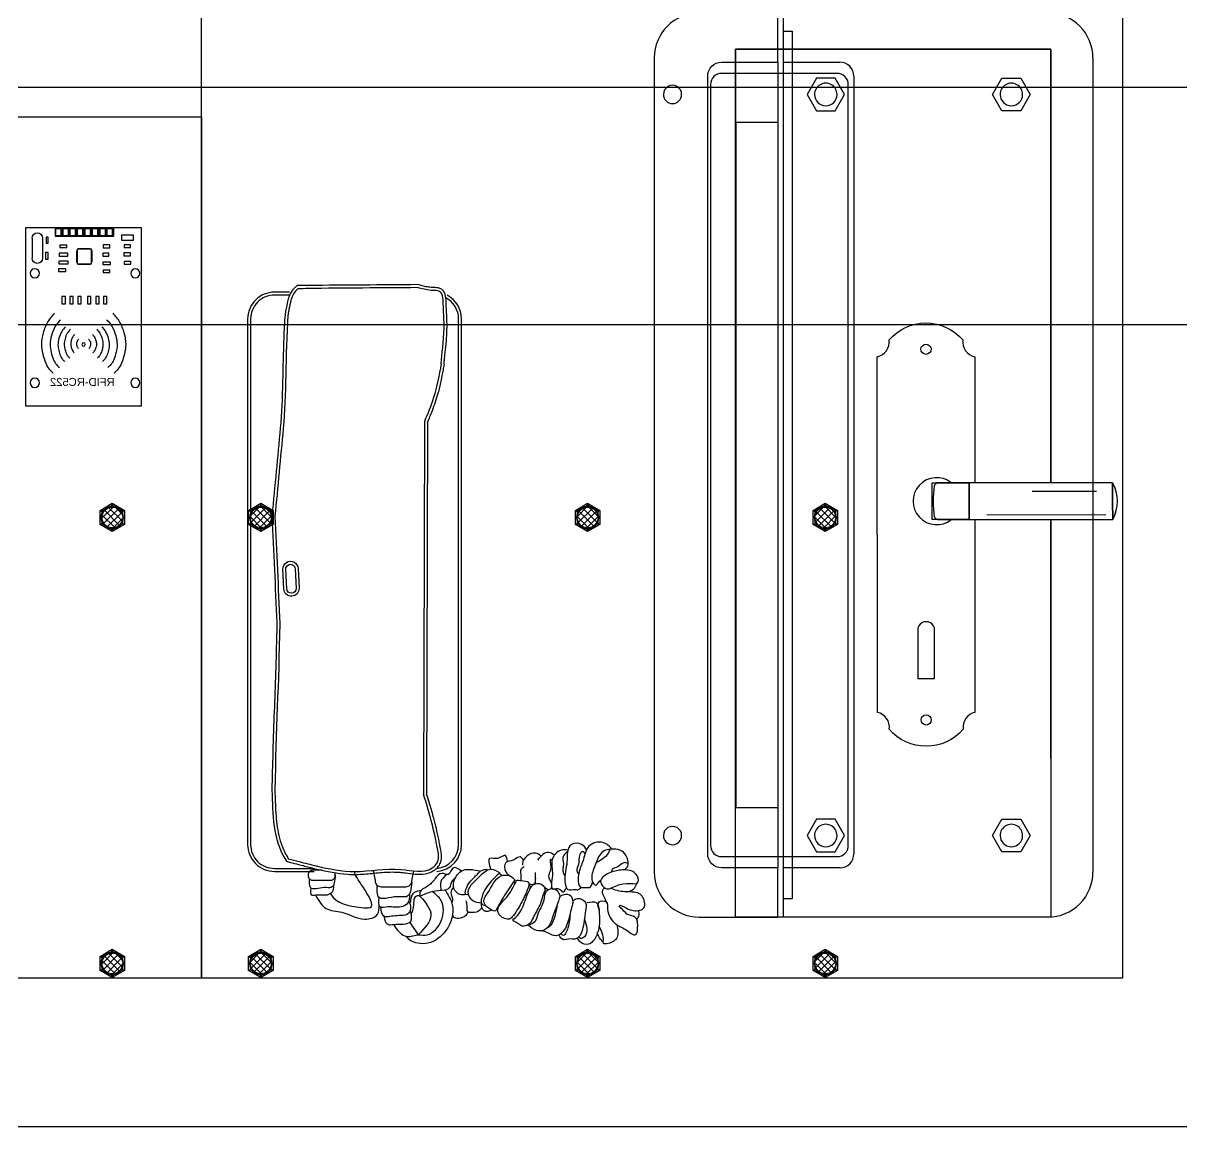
# Model space of a CAD drawing. Header units: millimetres. Extents: x 1729 to 7209, y 940 to 3564.
# Drawn here: x 2120.6 to 2510.6, y 939.7 to 1311.2 of the extents above; entities that cross this region are included whole.
import ezdxf

# ---------------------------------------------------------------- set-up
doc = ezdxf.new("R2010")
doc.units = ezdxf.units.MM
doc.layers.add('Parafuso', color=5, linetype='Continuous')
doc.layers.add('Traço-fino', color=7, linetype='Continuous', transparency=0.7)
doc.styles.get("Standard").update_dxf_attribs({"font": 'arial.ttf'})

# ---------------------------------------------------------------- blocks, each defined once
blk = doc.blocks.new('*U9')
at = {"layer": 'Parafuso'}
h = blk.add_hatch(dxfattribs=at)
h.set_pattern_fill('ANSI37', color=256, scale=0.522152)
h.set_pattern_definition([(45, (-39290.916, 24164.886), (-1.17226415, 1.17226415), []), (135, (-39290.916, 24164.886), (-1.17226415, -1.17226415), [])])
h.paths.add_polyline_path([(-3.77, 0, 1), (3.77, 0, 1)])
at = {"layer": 'Parafuso', "linetype": 'ByBlock', "ltscale": 0.002}
for p, q in [((0, 4.76), (0, 4.24)), ((-4.12, 2.38), (-3.67, 2.12)), ((4.12, 2.38), (3.67, 2.12)), ((-4.12, -2.38), (-3.67, -2.12)), ((3.67, -2.12), (4.12, -2.38)), ((4.06, -2.34), (3.67, -2.12)), ((0, -4.76), (0, -4.24))]:
    blk.add_line(p, q, dxfattribs=at)
at = {"layer": 'Parafuso'}
blk.add_lwpolyline([(4.12, 2.38), (0, 4.76), (-4.12, 2.38), (-4.12, -2.38), (0, -4.76), (4.12, -2.38)], close=True, dxfattribs=at)
at = {"layer": 'Parafuso', "linetype": 'ByBlock', "ltscale": 0.002}
blk.add_circle((0, 0), 3.77, dxfattribs=at)
for centre, start, end in [((-1.04, 4.85), 289.7455, 329.5986), ((1.04, 4.85), 210.4014, 250.2545), ((-3.68, 3.33), 270.4014, 310.2545), ((-4.72, 1.52), 349.7455, 29.5986), ((3.68, 3.33), 229.7455, 269.5986), ((4.72, 1.52), 150.4014, 190.2545), ((-4.72, -1.52), 330.4014, 10.2545), ((-3.68, -3.33), 49.7455, 89.5986), ((-1.04, -4.85), 30.4014, 70.2545), ((1.04, -4.85), 109.7455, 149.5986), ((3.68, -3.33), 90.4014, 130.2545), ((4.72, -1.52), 169.7455, 209.5986)]:
    blk.add_arc(centre, 1.21, start, end, dxfattribs=at)
blk = doc.blocks.new('RFID')
for p, q in [((3299.98, 1952.66), (3299.98, 1949.87)), ((3302.42, 1952.66), (3302.42, 1949.87)), ((3304.96, 1952.66), (3304.96, 1949.87)), ((3307.56, 1952.66), (3307.56, 1949.87)), ((3310.04, 1952.66), (3310.04, 1949.87)), ((3312.37, 1952.66), (3312.37, 1949.87)), ((3314.75, 1952.66), (3314.75, 1949.87)), ((3321.35, 1949.19), (3321.35, 1942.43)), ((3324.9, 1949.19), (3324.9, 1942.43)), ((3304.51, 1944.77), (3304.86, 1944.77)), ((3304.51, 1944.52), (3304.86, 1944.52)), ((3304.51, 1944.25), (3304.86, 1944.25)), ((3304.51, 1944), (3304.86, 1944)), ((3304.51, 1943.76), (3304.86, 1943.76)), ((3304.51, 1943.51), (3304.86, 1943.51)), ((3304.51, 1943.3), (3304.86, 1943.3)), ((3304.51, 1943.05), (3304.86, 1943.05)), ((3304.51, 1942.82), (3304.86, 1942.82)), ((3304.51, 1942.57), (3304.86, 1942.57)), ((3304.51, 1942.36), (3304.86, 1942.36)), ((3305.47, 1945.44), (3305.47, 1945.79)), ((3305.72, 1945.44), (3305.72, 1945.79)), ((3305.98, 1945.44), (3305.98, 1945.79)), ((3306.23, 1945.44), (3306.23, 1945.79)), ((3306.48, 1945.44), (3306.48, 1945.79)), ((3306.73, 1945.44), (3306.73, 1945.79)), ((3306.94, 1945.44), (3306.94, 1945.79)), ((3307.18, 1945.44), (3307.18, 1945.79)), ((3307.42, 1945.44), (3307.42, 1945.79)), ((3307.67, 1945.44), (3307.67, 1945.79)), ((3307.87, 1945.44), (3307.87, 1945.79)), ((3308.12, 1945.44), (3308.12, 1945.79)), ((3308.34, 1945.44), (3308.34, 1945.79)), ((3308.59, 1945.44), (3308.59, 1945.79)), ((3308.85, 1945.44), (3308.85, 1945.79)), ((3309.1, 1945.44), (3309.1, 1945.79)), ((3309.74, 1944.72), (3310.09, 1944.72)), ((3309.74, 1944.47), (3310.09, 1944.47)), ((3309.74, 1944.2), (3310.09, 1944.2)), ((3309.74, 1943.95), (3310.09, 1943.95)), ((3309.74, 1943.71), (3310.09, 1943.71)), ((3309.74, 1943.46), (3310.09, 1943.46)), ((3309.74, 1943.25), (3310.09, 1943.25)), ((3309.74, 1943), (3310.09, 1943)), ((3309.74, 1942.77), (3310.09, 1942.77)), ((3309.74, 1942.52), (3310.09, 1942.52)), ((3309.74, 1942.31), (3310.09, 1942.31)), ((3304.51, 1942.11), (3304.86, 1942.11)), ((3304.51, 1941.9), (3304.86, 1941.9)), ((3304.51, 1941.65), (3304.86, 1941.65)), ((3304.51, 1941.39), (3304.86, 1941.39)), ((3304.51, 1941.14), (3304.86, 1941.14)), ((3305.49, 1940.21), (3305.49, 1940.55)), ((3305.73, 1940.21), (3305.73, 1940.55)), ((3306, 1940.21), (3306, 1940.55)), ((3306.25, 1940.21), (3306.25, 1940.55)), ((3306.5, 1940.21), (3306.5, 1940.55)), ((3306.74, 1940.21), (3306.74, 1940.55)), ((3306.95, 1940.21), (3306.95, 1940.55)), ((3307.2, 1940.21), (3307.2, 1940.55)), ((3307.43, 1940.21), (3307.43, 1940.55)), ((3307.68, 1940.21), (3307.68, 1940.55)), ((3307.89, 1940.21), (3307.89, 1940.55)), ((3308.14, 1940.21), (3308.14, 1940.55)), ((3308.36, 1940.21), (3308.36, 1940.55)), ((3308.61, 1940.21), (3308.61, 1940.55)), ((3308.86, 1940.21), (3308.86, 1940.55)), ((3309.11, 1940.21), (3309.11, 1940.55)), ((3309.74, 1942.06), (3310.09, 1942.06)), ((3309.74, 1941.84), (3310.09, 1941.84)), ((3309.74, 1941.59), (3310.09, 1941.59)), ((3309.74, 1941.34), (3310.09, 1941.34)), ((3309.74, 1941.09), (3310.09, 1941.09))]:
    blk.add_line(p, q)
for points in [[(3288.06, 1952.66), (3327.06, 1952.66), (3327.06, 1892.66), (3288.06, 1892.66)], [(3290.75, 1950.19), (3294.78, 1950.19), (3294.78, 1948.51), (3290.75, 1948.51)], [(3297.32, 1952.66), (3317.15, 1952.66), (3317.15, 1949.87), (3297.32, 1949.87)], [(3297.86, 1952.27), (3299.76, 1952.27), (3299.76, 1950.06), (3297.86, 1950.06)], [(3300.2, 1952.27), (3302.1, 1952.27), (3302.1, 1950.06), (3300.2, 1950.06)], [(3302.76, 1952.27), (3304.66, 1952.27), (3304.66, 1950.06), (3302.76, 1950.06)], [(3305.26, 1952.27), (3307.16, 1952.27), (3307.16, 1950.06), (3305.26, 1950.06)], [(3307.78, 1952.27), (3309.68, 1952.27), (3309.68, 1950.06), (3307.78, 1950.06)], [(3310.23, 1952.27), (3312.13, 1952.27), (3312.13, 1950.06), (3310.23, 1950.06)], [(3312.66, 1952.27), (3314.56, 1952.27), (3314.56, 1950.06), (3312.66, 1950.06)], [(3315.05, 1952.27), (3316.95, 1952.27), (3316.95, 1950.06), (3315.05, 1950.06)], [(3291.77, 1946.89), (3293.9, 1946.89), (3293.9, 1946.01), (3291.77, 1946.01)], [(3298.72, 1946.89), (3300.92, 1946.89), (3300.92, 1945.94), (3298.72, 1945.94)], [(3313.13, 1946.82), (3315.56, 1946.82), (3315.56, 1946.01), (3313.13, 1946.01)], [(3319.49, 1949.49), (3320.19, 1949.49), (3320.19, 1947.44), (3319.49, 1947.44)], [(3291.77, 1944.18), (3294.04, 1944.18), (3294.04, 1943.2), (3291.77, 1943.2)], [(3298.99, 1944.08), (3301.09, 1944.08), (3301.09, 1943.06), (3298.99, 1943.06)], [(3304.86, 1945.44), (3309.74, 1945.44), (3309.74, 1940.55), (3304.86, 1940.55)], [(3312.88, 1944.12), (3315.78, 1944.12), (3315.78, 1943.09), (3312.88, 1943.09)], [(3319.42, 1944.35), (3320.34, 1944.35), (3320.34, 1942.14), (3319.42, 1942.14)], [(3291.66, 1941.3), (3293.87, 1941.3), (3293.87, 1940.39), (3291.66, 1940.39)], [(3298.51, 1941.1), (3301.02, 1941.1), (3301.02, 1940.29), (3298.51, 1940.29)], [(3298.68, 1938.42), (3300.95, 1938.42), (3300.95, 1937.61), (3298.68, 1937.61)], [(3312.77, 1941.45), (3315.88, 1941.45), (3315.88, 1940.47), (3312.77, 1940.47)], [(3313.54, 1938.81), (3315.99, 1938.81), (3315.99, 1937.89), (3313.54, 1937.89)], [(3299.69, 1929.51), (3300.83, 1929.51), (3300.83, 1927.06), (3299.69, 1927.06)], [(3302.25, 1929.51), (3303.39, 1929.51), (3303.39, 1927.06), (3302.25, 1927.06)], [(3305.11, 1929.51), (3306.25, 1929.51), (3306.25, 1927.06), (3305.11, 1927.06)], [(3308.33, 1929.51), (3309.47, 1929.51), (3309.47, 1927.06), (3308.33, 1927.06)], [(3311.02, 1929.51), (3312.16, 1929.51), (3312.16, 1927.06), (3311.02, 1927.06)], [(3313.67, 1929.51), (3314.81, 1929.51), (3314.81, 1927.06), (3313.67, 1927.06)]]:
    blk.add_lwpolyline(points, close=True)
for centre, radius in [((3290.12, 1937.34), 1.55), ((3323.97, 1937.34), 1.55), ((3307.54, 1913.37), 0.575), ((3290.12, 1900.48), 1.55), ((3323.97, 1900.48), 1.55)]:
    blk.add_circle(centre, radius)
for centre, start, end in [((3323.12, 1949.19), 0, 180), ((3323.12, 1942.43), 180, 0)]:
    blk.add_arc(centre, 1.77, start, end)
for points in [[(3297.75, 1923.94), (3295.56, 1921.13), (3293.94, 1917.24), (3293.35, 1913.46), (3293.79, 1910.21), (3294.79, 1907.06), (3295.98, 1905.01), (3297.27, 1903.72)], [(3317.32, 1923.94), (3319.52, 1921.13), (3321.13, 1917.24), (3321.72, 1913.46), (3321.29, 1910.21), (3320.29, 1907.06), (3319.09, 1905.01), (3317.81, 1903.72)], [(3299.77, 1921.72), (3298.02, 1919.48), (3296.73, 1916.37), (3296.26, 1913.35), (3296.61, 1910.75), (3297.41, 1908.24), (3298.36, 1906.6), (3299.39, 1905.57)], [(3301.45, 1919.33), (3300.18, 1917.71), (3299.25, 1915.46), (3298.91, 1913.28), (3299.16, 1911.4), (3299.74, 1909.58), (3300.43, 1908.4), (3301.17, 1907.66)], [(3313.63, 1919.33), (3314.9, 1917.71), (3315.83, 1915.46), (3316.17, 1913.28), (3315.92, 1911.4), (3315.34, 1909.58), (3314.65, 1908.4), (3313.91, 1907.66)], [(3315.3, 1921.72), (3317.05, 1919.48), (3318.34, 1916.37), (3318.82, 1913.35), (3318.47, 1910.75), (3317.67, 1908.24), (3316.71, 1906.6), (3315.69, 1905.57)], [(3303.1, 1918.48), (3302.06, 1917.14), (3301.29, 1915.29), (3301.01, 1913.48), (3301.22, 1911.94), (3301.69, 1910.44), (3302.26, 1909.46), (3302.87, 1908.85)], [(3304.54, 1916.74), (3303.88, 1915.89), (3303.39, 1914.71), (3303.21, 1913.56), (3303.34, 1912.57), (3303.65, 1911.62), (3304.01, 1910.99), (3304.4, 1910.6)], [(3305.84, 1915.2), (3305.5, 1914.76), (3305.25, 1914.16), (3305.16, 1913.57), (3305.23, 1913.07), (3305.38, 1912.58), (3305.57, 1912.26), (3305.77, 1912.06)], [(3309.23, 1915.2), (3309.57, 1914.76), (3309.83, 1914.16), (3309.92, 1913.57), (3309.85, 1913.07), (3309.69, 1912.58), (3309.51, 1912.26), (3309.31, 1912.06)], [(3310.53, 1916.74), (3311.2, 1915.89), (3311.69, 1914.71), (3311.87, 1913.56), (3311.73, 1912.57), (3311.43, 1911.62), (3311.07, 1910.99), (3310.68, 1910.6)], [(3311.97, 1918.48), (3313.02, 1917.14), (3313.79, 1915.29), (3314.07, 1913.48), (3313.86, 1911.94), (3313.38, 1910.44), (3312.82, 1909.46), (3312.2, 1908.85)]]:
    blk.add_spline(points, degree=3)
at = {"insert": (3297.1, 1902.11), "char_height": 2.693, "attachment_point": 1}
blk.add_mtext_dynamic_manual_height_columns('RFID-RC522', width=25.1742, gutter_width=243.96, heights=[0], dxfattribs=at)
blk = doc.blocks.new('telefone_interfone')
for p, q in [((3217.67, 2584.9), (3217.96, 2459.49)), ((3218.67, 2584.9), (3218.96, 2459.32)), ((3222.89, 2430.33), (3222.27, 2433.62)), ((3235.28, 2430.82), (3235.8, 2433.86))]:
    blk.add_line(p, q)
for points in [[(3214.54, 2433.49, -0.393874), (3206.17, 2442.47), (3206.17, 2619.47, -0.279459), (3211.01, 2627.45, -0.279459)], [(3214.61, 2434.49, -0.393874), (3207.17, 2442.47), (3207.17, 2619.47, -0.279459), (3211.47, 2626.56, -0.279459)], [(3264.04, 2628.47), (3269.17, 2628.47, -0.414214), (3278.17, 2619.47), (3278.17, 2442.47, -0.414214), (3269.17, 2433.47), (3255.77, 2433.47)], [(3264.04, 2627.47), (3269.17, 2627.47, -0.414214), (3277.17, 2619.47), (3277.17, 2442.47, -0.414214), (3269.17, 2434.47), (3255.77, 2434.47)], [(3253.06, 2433.84), (3256.35, 2433.84, -0.414214), (3257.83, 2432.36), (3257.83, 2432, -0.414214), (3256.35, 2430.53), (3250.17, 2430.53, -0.414214), (3248.7, 2432), (3248.7, 2432.36, -0.117715), (3248.86, 2433.03, -0.117715)], [(3235.28, 2430.82), (3235.28, 2430.33, -0.414214), (3233.28, 2428.33), (3224.89, 2428.33, -0.414214), (3222.89, 2430.33)]]:
    blk.add_lwpolyline(points, format="xyb")
for points in [[(3261.18, 2535.42), (3260.88, 2528.79, 1), (3266, 2528.56), (3266.3, 2535.19, 1)], [(3262.18, 2535.37), (3261.88, 2528.75, 1), (3265, 2528.61), (3265.3, 2535.23, 1)]]:
    blk.add_lwpolyline(points, format="xyb", close=True)
blk.add_lwpolyline([(3223.58, 2416.32), (3220.82, 2412.15)])
for points, knots in [([(3211.28, 2623), (3211.29, 2623.3), (3211.3, 2623.6), (3211.32, 2624.53), (3211.35, 2625.17), (3211.43, 2626.2), (3211.47, 2626.55), (3211.58, 2627.29), (3211.66, 2627.67), (3211.9, 2628.31), (3212.03, 2628.58), (3212.31, 2628.96), (3212.42, 2629.09), (3212.67, 2629.31), (3212.8, 2629.41), (3213.27, 2629.69), (3213.62, 2629.81), (3214.3, 2629.96), (3214.63, 2630), (3215.29, 2630.05), (3215.61, 2630.06), (3216.24, 2630.08), (3216.55, 2630.1), (3217.15, 2630.16), (3217.44, 2630.2), (3218.3, 2630.34), (3218.85, 2630.47), (3219.82, 2630.73), (3220.23, 2630.84), (3220.93, 2631)], [90.675449, 90.675449, 90.675449, 90.675449, 91.615097, 91.615097, 93.494393, 93.494393, 94.403592, 94.403592, 95.312792, 95.312792, 95.968409, 95.968409, 96.306973, 96.306973, 96.645537, 96.645537, 97.472442, 97.472442, 98.299348, 98.299348, 99.126253, 99.126253, 100.041158, 100.041158, 100.956063, 100.956063, 102.785873, 102.785873, 104.142442, 104.142442, 104.142442, 104.142442]), ([(3212.28, 2622.97), (3212.3, 2623.9), (3212.35, 2625.68), (3212.78, 2629.17), (3217.08, 2628.9), (3219.51, 2629.6), (3220.92, 2630)], [90.675449, 90.675449, 90.675449, 90.675449, 93.575854, 96.233465, 99.562209, 104.142442, 104.142442, 104.142442, 104.142442]), ([(3220.93, 2631), (3233.13, 2630.91), (3245.33, 2630.82), (3257.64, 2630.73), (3257.75, 2630.73), (3261.5, 2630.7)], [104.1424416, 104.1424416, 104.1424416, 104.1424416, 105.1324416, 105.1324416, 105.1415607, 105.1415607, 105.1415607, 105.1415607]), ([(3261.23, 2629.57), (3261.76, 2629.1), (3263.41, 2627.61), (3264.59, 2620.84), (3264.59, 2620.84), (3264.59, 2620.84)], [106.142442, 106.142442, 106.142442, 106.142442, 108.19856, 112.572666, 116.813721, 116.813721, 116.813721, 116.813721]), ([(3261.5, 2630.7), (3262.05, 2630.18), (3262.21, 2630.04), (3262.61, 2629.66), (3262.86, 2629.4), (3263.25, 2628.91), (3263.4, 2628.69), (3263.82, 2628), (3264.04, 2627.5), (3264.42, 2626.44), (3264.59, 2625.89), (3264.95, 2624.47), (3265.12, 2623.61), (3265.29, 2622.65), (3265.34, 2622.41), (3265.41, 2621.99), (3265.44, 2621.82), (3265.51, 2621.4), (3265.54, 2621.24), (3265.58, 2621.02), (3265.58, 2621.02), (3265.58, 2621.02)], [106.142442, 106.142442, 106.142442, 106.142442, 106.730833, 106.730833, 107.584718, 107.584718, 108.147421, 108.147421, 109.214807, 109.214807, 110.282193, 110.282193, 112.018343, 112.018343, 112.739128, 112.739128, 113.459914, 113.459914, 114.901486, 114.901486, 116.813721, 116.813721, 116.813721, 116.813721]), ([(3212.05, 2604.29), (3212.03, 2604.7), (3212, 2605.12), (3211.88, 2606.39), (3211.78, 2607.25), (3211.54, 2609.35), (3211.4, 2610.63), (3211.21, 2612.77), (3211.16, 2613.56), (3211.09, 2615.08), (3211.07, 2615.81), (3211.05, 2618.21), (3211.11, 2620), (3211.21, 2622.06), (3211.25, 2622.59), (3211.28, 2623.05)], [75.184518, 75.184518, 75.184518, 75.184518, 76.463828, 76.463828, 79.022448, 79.022448, 82.434653, 82.434653, 84.312575, 84.312575, 85.877822, 85.877822, 89.322434, 89.322434, 90.675449, 90.675449, 90.675449, 90.675449]), ([(3213.05, 2604.35), (3212.83, 2607.89), (3211.78, 2613.13), (3212.16, 2621.36), (3212.28, 2622.97)], [75.184518, 75.184518, 75.184518, 75.184518, 85.836897, 90.675449, 90.675449, 90.675449, 90.675449]), ([(3265.59, 2620.92), (3265.78, 2618.27), (3265.92, 2615.68), (3266.23, 2608.03), (3266.3, 2603.12), (3266.53, 2592.87), (3266.69, 2587.61), (3267.18, 2582.71)], [116.813721, 116.813721, 116.813721, 116.813721, 116.999973, 116.999973, 117.372478, 117.372478, 117.813721, 117.813721, 117.813721, 117.813721]), ([(3212.07, 2604.17), (3212.18, 2603.55), (3212.29, 2602.92), (3212.64, 2601.04), (3212.88, 2599.78), (3213.43, 2597.16), (3213.75, 2595.8), (3214.39, 2593.44), (3214.7, 2592.43), (3215.37, 2590.45), (3215.74, 2589.48), (3216.64, 2587.16), (3217.19, 2585.84), (3217.74, 2584.52)], [0, 0, 0, 0, 1.902203, 1.902203, 5.706609, 5.706609, 9.847579, 9.847579, 12.932106, 12.932106, 16.016633, 16.016633, 20.295714, 20.295714, 20.295714, 20.295714]), ([(3267.18, 2582.7), (3268.1, 2572.96), (3269.02, 2563.23), (3269.95, 2553.39), (3269.96, 2553.29), (3269.97, 2553.19)], [117.813721, 117.813721, 117.813721, 117.813721, 118.803721, 118.803721, 118.813721, 118.813721, 118.813721, 118.813721]), ([(3269.97, 2553.06), (3269.43, 2541.12), (3268.89, 2529.19), (3268.35, 2517.14), (3268.34, 2517.02), (3268.34, 2516.9)], [118.813721, 118.813721, 118.813721, 118.813721, 119.803721, 119.803721, 119.813721, 119.813721, 119.813721, 119.813721]), ([(3268.34, 2516.97), (3268.39, 2514.29), (3268.45, 2511.74), (3268.65, 2504.36), (3268.8, 2499.83), (3269.26, 2486.6), (3269.59, 2478.28), (3269.91, 2465.98), (3269.97, 2463.44), (3270.03, 2460.77)], [119.813721, 119.813721, 119.813721, 119.813721, 119.938799, 119.938799, 120.188955, 120.188955, 120.689266, 120.689266, 120.813721, 120.813721, 120.813721, 120.813721]), ([(3213.82, 2444.34), (3214.37, 2446.69), (3214.93, 2449.04), (3215.94, 2452.94), (3216.37, 2454.47), (3217.13, 2457), (3217.44, 2457.98), (3217.84, 2459.14), (3217.9, 2459.32), (3217.96, 2459.49)], [0, 0, 0, 0, 7.273829, 7.273829, 12.00819, 12.00819, 15.038195, 15.038195, 15.574619, 15.574619, 15.574619, 15.574619]), ([(3214.79, 2444.11), (3215.82, 2448.47), (3217.02, 2453.55), (3218.71, 2458.61), (3218.96, 2459.32)], [0, 0, 0, 0, 13.505376, 15.743922, 15.743922, 15.743922, 15.743922]), ([(3269.03, 2460.82), (3268.96, 2459.51), (3268.92, 2458.21), (3268.77, 2454.35), (3268.65, 2451.82), (3268, 2446.83), (3267.47, 2444.38), (3266.01, 2440.54), (3265.34, 2439.14), (3264.49, 2437.74)], [120.813721, 120.813721, 120.813721, 120.813721, 120.9721126, 120.9721126, 121.2888956, 121.2888956, 121.6056787, 121.6056787, 121.7899366, 121.7899366, 121.7899366, 121.7899366]), ([(3265.14, 2436.87), (3264.66, 2436.75), (3264.18, 2436.62), (3263.7, 2436.5), (3262.83, 2436.27), (3261.95, 2436.04), (3261.07, 2435.81), (3261.07, 2435.81), (3261.07, 2435.81), (3261.07, 2435.81), (3260.39, 2435.64), (3259.71, 2435.46), (3257.65, 2434.93), (3256.27, 2434.58), (3251.49, 2433.45), (3247.99, 2432.75), (3243.57, 2432.46), (3242.64, 2432.44), (3240.78, 2432.46), (3239.87, 2432.51), (3237.13, 2432.71), (3235.34, 2432.92), (3231.74, 2433.22), (3229.94, 2433.33), (3227.61, 2433.23), (3227.1, 2433.2), (3226.07, 2433.1), (3225.54, 2433.03), (3223.95, 2432.82), (3222.85, 2432.66), (3220.65, 2432.48), (3219.55, 2432.47), (3217.72, 2432.78), (3216.99, 2433), (3215.79, 2433.58), (3215.3, 2433.9), (3214.39, 2434.67), (3213.98, 2435.11), (3213.49, 2435.86), (3213.35, 2436.12), (3213.14, 2436.65), (3213.06, 2436.92), (3212.85, 2437.88), (3212.85, 2438.58), (3212.98, 2439.93), (3213.12, 2440.59), (3213.34, 2441.63), (3213.43, 2442.02), (3213.63, 2443.02), (3213.73, 2443.63), (3213.8, 2444.23)], [-3.210122, -3.210122, -3.210122, -3.210122, -1.723448, -1.723448, -1.723448, 0.998902, 0.998902, 0.998902, 1, 1, 1, 3.121787, 3.121787, 7.365362, 7.365362, 17.679483, 17.679483, 20.423358, 20.423358, 23.167233, 23.167233, 28.654983, 28.654983, 34.142733, 34.142733, 35.664524, 35.664524, 37.186316, 37.186316, 40.229898, 40.229898, 43.273481, 43.273481, 45.320467, 45.320467, 46.803219, 46.803219, 48.28597, 48.28597, 48.978287, 48.978287, 49.670604, 49.670604, 51.472317, 51.472317, 53.27403, 53.27403, 54.403004, 54.403004, 56.250869, 56.250869, 56.250869, 56.250869]), ([(3264.49, 2437.74), (3263.27, 2437.42), (3262.05, 2437.1), (3260.82, 2436.78), (3258.91, 2436.29), (3252.81, 2434.7), (3241.21, 2432.42), (3228.65, 2435.49), (3218, 2432.39), (3213.15, 2437.3), (3214.31, 2440.94), (3214.72, 2443.51), (3214.79, 2444.11)], [-2.805639, -2.805639, -2.805639, -2.805639, 1, 1, 1, 6.938787, 19.965389, 35.599937, 46.117715, 48.797034, 54.476782, 56.250869, 56.250869, 56.250869, 56.250869]), ([(3175.76, 2437.15), (3175.9, 2437.31), (3176.75, 2438.26), (3175.32, 2433.31), (3177.72, 2432.26), (3176.11, 2429.92), (3175.9, 2429.54)], [0, 0, 0, 0, 0.535185, 3.292557, 7.315554, 8.306087, 8.306087, 8.306087, 8.306087]), ([(3236.16, 2433.83), (3236.12, 2433.77), (3235.96, 2433.57), (3235.8, 2433.32), (3235.69, 2433.23)], [4.5327952, 4.5327952, 4.5327952, 4.5327952, 4.6921366, 5.1212299, 5.1212299, 5.1212299, 5.1212299]), ([(3222.95, 2429.84), (3223.1, 2427.53), (3223.55, 2424.19), (3228.89, 2425.6), (3234.4, 2422.97), (3234.58, 2427.06), (3234.57, 2428.3), (3234.57, 2428.8)], [0.74757, 0.74757, 0.74757, 0.74757, 6.126143, 9.268952, 15.608758, 17.940888, 19.475153, 19.475153, 19.475153, 19.475153]), ([(3250.23, 2426.01), (3250.17, 2425.88), (3248.59, 2422.63), (3243.09, 2421.67), (3234.65, 2420.79), (3238.34, 2426.95), (3242.29, 2432.43), (3242.14, 2433.44)], [2.980267, 2.980267, 2.980267, 2.980267, 3.439643, 14.445948, 17.380638, 24.821099, 29.335611, 29.335611, 29.335611, 29.335611]), ([(3153.12, 2421.67), (3153.11, 2421.72), (3153.02, 2422.55), (3149.53, 2420.21), (3147.45, 2420.04), (3144.08, 2420.97), (3144.52, 2424.38), (3147.09, 2426.86), (3151.44, 2426.2), (3154.53, 2427.24), (3156.12, 2427.77)], [33.62377, 33.62377, 33.62377, 33.62377, 33.795502, 36.312499, 40.737504, 42.03375, 45.865192, 47.762772, 52.562877, 57.601552, 57.601552, 57.601552, 57.601552]), ([(3159.9, 2420.48), (3160.21, 2421.57), (3160.79, 2423.64), (3156.78, 2423.67), (3157.35, 2419.5), (3155, 2415.7), (3151.23, 2414.39), (3147.01, 2410.73), (3146.82, 2415.16), (3147.04, 2418.07), (3149.08, 2418.61), (3150.33, 2419.02), (3150.5, 2419.08)], [0, 0, 0, 0, 2.715609, 5.10486, 7.592559, 13.017655, 17.109314, 20.921234, 24.137393, 26.432857, 29.359222, 29.841249, 29.841249, 29.841249, 29.841249]), ([(3163.85, 2423.01), (3162.7, 2423.23), (3160.08, 2423.73), (3159.73, 2418.1), (3159.67, 2414.92), (3160.29, 2412.98)], [0, 0, 0, 0, 2.979851, 6.787751, 13.106117, 13.106117, 13.106117, 13.106117]), ([(3255.32, 2425.43), (3254.04, 2423.39), (3252.28, 2420.22), (3244.74, 2419.97), (3240.42, 2416.54), (3233.98, 2418.17), (3233.94, 2420.96), (3233.93, 2422.07)], [4.52028, 4.52028, 4.52028, 4.52028, 8.9567, 13.59648, 21.466619, 26.110678, 29.175088, 29.175088, 29.175088, 29.175088]), ([(3153.84, 2415.52), (3153.58, 2413.99), (3153.08, 2411.15), (3155.81, 2409.26), (3158.88, 2408.87), (3157.88, 2411.32), (3159.59, 2414.67), (3159.87, 2414.92)], [0, 0, 0, 0, 4.219265, 7.824493, 9.435476, 11.011627, 14.40723, 14.40723, 14.40723, 14.40723]), ([(3160.47, 2412.47), (3160.59, 2412.15), (3161.21, 2410.74), (3162.94, 2408.36), (3166.14, 2409.24), (3166.88, 2410.54), (3167.13, 2410.97)], [13.657997, 13.657997, 13.657997, 13.657997, 14.683549, 18.253813, 21.209067, 22.691844, 22.691844, 22.691844, 22.691844])]:
    blk.add_open_spline(points, degree=3, knots=knots)
for points in [[(3220.92, 2630), (3233.24, 2629.91), (3245.56, 2629.82), (3257.89, 2629.72)], [(3257.89, 2629.72), (3259, 2629.67), (3260.12, 2629.62), (3261.23, 2629.57)], [(3264.59, 2620.84), (3265.62, 2606.73), (3265.07, 2593.83), (3266.19, 2582.61)], [(3266.19, 2582.61), (3267.12, 2572.77), (3268.05, 2562.94), (3268.98, 2553.1)], [(3268.98, 2553.1), (3268.43, 2541.05), (3267.88, 2529), (3267.34, 2516.95)], [(3267.34, 2516.95), (3267.78, 2495.5), (3268.59, 2482.19), (3269.03, 2460.75)], [(3270.03, 2460.77), (3269.61, 2452.65), (3270, 2444.69), (3265.14, 2436.87)], [(3175.94, 2428.81), (3175.95, 2428.81), (3175.95, 2428.81), (3175.96, 2428.81)]]:
    blk.add_open_spline(points, degree=3)
for points in [[(3213.05, 2604.35), (3215.59, 2592.96), (3218.67, 2584.9)], [(3155.46, 2441.01), (3158.56, 2443.19), (3163.34, 2441.93), (3165.12, 2437.62), (3166.55, 2433.49), (3165.78, 2428.06), (3164.43, 2428.06), (3163.12, 2428.06), (3162.05, 2429.87)], [(3164.07, 2440.86), (3165.77, 2442.56), (3169.17, 2442.56), (3170.7, 2436.64), (3171.38, 2430.09), (3170.38, 2427.37), (3167.92, 2427.37), (3166.75, 2427.37), (3165.99, 2428.12)], [(3151.46, 2433.97), (3150.23, 2435.2), (3150.23, 2437.27), (3151.66, 2439.95), (3154.25, 2440.94), (3158.66, 2440.06), (3160.99, 2436.14), (3162.34, 2431.65), (3161.99, 2429.76), (3161.08, 2428.84), (3159.82, 2430.1), (3159.23, 2430.69)], [(3156.15, 2440.97), (3157.53, 2438.66), (3159.53, 2437.16), (3160.97, 2436.2)], [(3164.6, 2439.44), (3165.33, 2440.17), (3166.31, 2439.19), (3166.82, 2435.76), (3167.35, 2433.61), (3166.75, 2432.53)], [(3170.37, 2440.63), (3172.66, 2440.63), (3175.61, 2437.68), (3175.61, 2432.12), (3175.28, 2427.55), (3173.2, 2427.55), (3172.2, 2426.55), (3170.88, 2427.87)], [(3170.47, 2440.1), (3171.9, 2438.68), (3171.9, 2435.99), (3171.9, 2432.8), (3171.35, 2431.92)], [(3174.89, 2439), (3176.95, 2439.88), (3180.59, 2437.3)], [(3179.37, 2438.64), (3181.25, 2439.62), (3185.68, 2436.13), (3185.68, 2435.58)], [(3185.33, 2437.26), (3186.43, 2438.36), (3188.81, 2437.25), (3191.25, 2436.42), (3191.25, 2433.33), (3189.53, 2431.79)], [(3190.71, 2436.74), (3191.38, 2438.82), (3194.06, 2437.85), (3196.63, 2437.85), (3196.4, 2434.22)], [(3147.24, 2429.21), (3146.66, 2430.44), (3148.07, 2433.14), (3152.48, 2433.9), (3156.55, 2432.87), (3159.35, 2430.06), (3158.72, 2428.59), (3156.86, 2427.56), (3156.12, 2427.77)], [(3150.06, 2436.09), (3151.6, 2436.4), (3153.61, 2435.02), (3155.4, 2434.21), (3155.77, 2433.19)], [(3186.13, 2430.38), (3186.13, 2432.6), (3186.13, 2434.16), (3185.14, 2435.15)], [(3199.5, 2422.79), (3202.41, 2423.62), (3203.98, 2426.48), (3202.28, 2429.61), (3199.98, 2431.92), (3196.32, 2434.22), (3193.32, 2432.97)], [(3199.87, 2433.55), (3197.39, 2433.95), (3197.38, 2433.94)], [(3204.71, 2425.66), (3206.62, 2425.66), (3208.74, 2427.77), (3207.83, 2431.98), (3206.27, 2433.55), (3199.87, 2433.55)], [(3206.2, 2433.59), (3209.1, 2434.6), (3210.65, 2432.42), (3212.84, 2432.81), (3215.02, 2431.08), (3217.69, 2428.41), (3220.17, 2426.45), (3220.18, 2425.18)], [(3178.03, 2427.28), (3178.52, 2428.54), (3181.69, 2429.23), (3182.81, 2428.11), (3185.2, 2422.39), (3188.53, 2417.55), (3188.9, 2417.18), (3187.4, 2416.09), (3185.82, 2415.09), (3183.41, 2415.79), (3182.12, 2417.84), (3179.87, 2422.15), (3178.29, 2426.69), (3178.03, 2427.28)], [(3181.31, 2429.37), (3181.31, 2431.33), (3181.31, 2433.11)], [(3181.31, 2431.24), (3182.01, 2429.02), (3182.85, 2429.02)], [(3187.9, 2429.89), (3190.98, 2424.8), (3193.95, 2420.03), (3192.95, 2418.4), (3189.67, 2417.6), (3189.12, 2418.14), (3186.18, 2422.68), (3184.04, 2427.2), (3183.63, 2429.83), (3186.06, 2430.37), (3187.64, 2430.37), (3187.9, 2429.89)], [(3194.79, 2420.05), (3197.04, 2421.07), (3198.65, 2423.62), (3197.4, 2426.12), (3192.83, 2431.98), (3189.88, 2431.98), (3188.22, 2430.61)], [(3188.22, 2430.61), (3191.79, 2425.26), (3194.79, 2420.05)], [(3188.68, 2429.94), (3188.33, 2429.59), (3188.25, 2429.17)], [(3192.62, 2432.06), (3193.4, 2432.9)], [(3193.32, 2432.97), (3196.55, 2429.75), (3199.46, 2424.29), (3199.46, 2422.72), (3198, 2421.99)], [(3200.56, 2432.86), (3199.87, 2433.55)], [(3203.87, 2425.65), (3204.7, 2425.65), (3204.7, 2427.33), (3201.74, 2431.67), (3200.56, 2432.86)], [(3208.02, 2431.69), (3209.8, 2429.29), (3210.8, 2427.54), (3211.61, 2427.03), (3211.43, 2426.99)], [(3211.18, 2432.39), (3213.17, 2429.93), (3213.17, 2427.78), (3213.12, 2427.19)], [(3248.7, 2432.36), (3250.04, 2428.05), (3252.35, 2428.05), (3257.03, 2428.05), (3257.31, 2429.74), (3257.31, 2430.88)], [(3147.24, 2429.21), (3151.75, 2429.21), (3156.12, 2427.77)], [(3150.55, 2426.57), (3148.34, 2427.49), (3147.24, 2429.21)], [(3157.18, 2422.72), (3158.37, 2425.32), (3158.37, 2427.56), (3158.07, 2427.97), (3158.27, 2427.94)], [(3168.6, 2423.15), (3169.34, 2425.18), (3171.72, 2425.62), (3172.99, 2425.11)], [(3172.99, 2425.11), (3173.8, 2426.79), (3176.26, 2427.54), (3177.67, 2426.67), (3178.46, 2423.84), (3180.62, 2418.78), (3182.36, 2415.86), (3183.53, 2415.69), (3183.53, 2415.84)], [(3175.78, 2427.91), (3176.93, 2427.3), (3178.29, 2428.15)], [(3178.39, 2426.44), (3178.23, 2425.16)], [(3182.85, 2429.02), (3183.48, 2429.08)], [(3183.51, 2428.9), (3183.13, 2428.56), (3183.33, 2427.22)], [(3211.79, 2427.3), (3209.3, 2422.22), (3211.45, 2413.54), (3217.49, 2409.33), (3223.86, 2410.6), (3224.93, 2411.68)], [(3208.84, 2428.14), (3209.8, 2426.32), (3209.18, 2423.74), (3209.53, 2423.04)], [(3220.18, 2425.18), (3216.08, 2426.72), (3211.79, 2427.3)], [(3220.82, 2412.15), (3217.72, 2412.15), (3213.04, 2416.83), (3213.04, 2423.68), (3216.08, 2426.72)], [(3219.78, 2427.09), (3222.12, 2426.37), (3223.3, 2424.06), (3223.72, 2422.88), (3223.82, 2422.86)], [(3223.68, 2425.95), (3224.32, 2422.83), (3226.52, 2421.52), (3230.95, 2421.52), (3233.56, 2421.52), (3233.88, 2424.62)], [(3249.28, 2428.78), (3249.75, 2426.47), (3251.38, 2425.51), (3254.64, 2425.51), (3256.56, 2425.51), (3256.8, 2427.79)], [(3168.69, 2423.67), (3167.14, 2424.39), (3164.45, 2422.97), (3164.45, 2420.22), (3165.6, 2413.56), (3167.68, 2410.72), (3169.25, 2410.72), (3172.45, 2410.72), (3173.28, 2412.15)], [(3168.6, 2423.15), (3169.94, 2418.08), (3172, 2413.24), (3174.31, 2411.8), (3177.5, 2412.95), (3179.19, 2413.48)], [(3172.99, 2425.11), (3175.39, 2418.35), (3178.62, 2413.61), (3180.96, 2413.61), (3183.93, 2415.43)], [(3173.98, 2422.32), (3174.78, 2418.4), (3176.15, 2415.4), (3178.04, 2413.89)], [(3196.01, 2420.49), (3197.28, 2420.01), (3198.67, 2420.29), (3199.5, 2422.79)], [(3199.34, 2421.44), (3199.92, 2420.56), (3202.82, 2419.59), (3204.05, 2419.95), (3204.3, 2422.04), (3204.66, 2423.52)], [(3220.18, 2425.18), (3216.47, 2418.7), (3220.82, 2412.15)], [(3220.18, 2425.18), (3221.38, 2425.18), (3222.52, 2420.76), (3223.19, 2419.02)], [(3223.98, 2423.45), (3223.32, 2421.11), (3223.89, 2419.54), (3228.56, 2418.51), (3232.45, 2418.51), (3233.31, 2421.41)], [(3147.18, 2417.29), (3146.39, 2418.84), (3146.65, 2420.32)], [(3150.5, 2419.08), (3152.55, 2421.13), (3153.12, 2421.67)], [(3169.69, 2419.04), (3170.37, 2414.49), (3172.17, 2411.97), (3172.73, 2412.53)], [(3193.89, 2421.03), (3194.19, 2420.72), (3194.37, 2420.82)], [(3203.96, 2419.87), (3204.74, 2418.65), (3207.29, 2417.64), (3208.74, 2417.99), (3209.21, 2419.01)], [(3223.43, 2420.46), (3223.43, 2416.51), (3229.07, 2415.51), (3230.85, 2415.51), (3232.24, 2418.37)], [(3164.83, 2417.35), (3164.83, 2411.49), (3166.09, 2410.86), (3166.69, 2411.37)], [(3229.02, 2415.51), (3225.28, 2411.77), (3220.82, 2412.15)], [(3158.48, 2409.84), (3159.74, 2411.1), (3160.29, 2412.98), (3160.28, 2412.97)]]:
    blk.add_spline(points, degree=3)

msp = doc.modelspace()

# ---------------------------------------------------------------- linework, layer by layer
msp.add_lwpolyline([(2900.631, 939.679), (1800.631, 939.679), (1800.631, 1739.679), (2900.631, 1739.679)], close=True)
at = {"layer": 'Traço-fino'}
for p, q in [((2480.701, 1299.535), (2480.701, 1299.535)), ((2351.03, 1293.383), (2351.03, 1293.383)), ((2387.629, 1292.696), (2387.629, 1292.696)), ((2393.939, 1292.696), (2393.939, 1292.696)), ((2351.977, 1290.544), (2351.977, 1290.544)), ((2384.474, 1287.231), (2384.474, 1287.231)), ((2397.094, 1287.231), (2397.094, 1287.231)), ((2387.629, 1281.766), (2387.629, 1281.766)), ((2393.939, 1281.766), (2393.939, 1281.766)), ((2466.504, 1261.202), (2466.504, 1261.202)), ((2426.561, 1156.498), (2426.561, 1156.498)), ((2438.955, 1156.505), (2438.955, 1156.505)), ((2439.011, 1156.505), (2439.015, 1150.308)), ((2439.015, 1150.308), (2439.011, 1156.505)), ((2460.271, 1153.687), (2481.949, 1153.7)), ((2439.015, 1150.308), (2439.018, 1144.112)), ((2439.018, 1144.112), (2439.015, 1150.308)), ((2426.569, 1144.104), (2426.569, 1144.104)), ((2445.048, 1145.764), (2485.066, 1145.787)), ((2466.504, 1063.768), (2466.504, 1063.768)), ((2387.629, 1043.204), (2387.629, 1043.204)), ((2393.939, 1043.204), (2393.939, 1043.204)), ((2384.474, 1037.739), (2384.474, 1037.739)), ((2397.094, 1037.739), (2397.094, 1037.739)), ((2351.977, 1034.426), (2351.977, 1034.426)), ((2387.629, 1032.274), (2387.629, 1032.274)), ((2393.939, 1032.274), (2393.939, 1032.274)), ((2376.586, 1026.854), (2376.586, 1026.854)), ((2480.701, 1025.434), (2480.701, 1025.434)), ((2379.426, 1016.443), (2379.426, 1016.443)), ((2348.191, 1010.29), (2348.191, 1010.29))]:
    msp.add_line(p, q, dxfattribs=at)
for points in [[(1800.631, 1289.679), (2813.131, 1289.679), (2813.131, 1491.679), (2893.131, 1491.679), (2893.131, 1209.679), (2893.131, 1209.679), (1800.631, 1209.679)], [(2355.763, 1298.116), (2355.763, 1298.116), (2374.693, 1298.116), (2374.693, 1314.679), (2348.191, 1314.679)], [(2376.586, 1298.116), (2376.586, 1314.679), (2376.586, 1314.679), (2465.557, 1314.679)], [(2376.586, 1308.527), (2376.586, 1308.527), (2379.426, 1308.527), (2379.426, 1308.527), (2379.426, 1016.443), (2376.586, 1016.443), (2376.586, 1016.443)], [(2466.504, 1156.521), (2466.504, 1302.508), (2360.444, 1302.508), (2360.444, 1261.202)], [(2466.504, 1144.128), (2466.504, 1010.29), (2360.444, 1010.29), (2360.444, 1302.508), (2466.504, 1302.508), (2466.504, 1156.521)], [(2480.701, 1299.535), (2480.701, 1170.722), (2480.701, 1149.899), (2480.701, 1025.434)], [(2374.693, 1298.116), (2374.693, 1298.116), (2374.693, 1294.33), (2374.693, 1030.64), (2374.693, 1026.854)], [(2395.516, 1026.854), (2395.516, 1026.854), (2376.586, 1026.854), (2376.586, 1030.64), (2376.586, 1294.33), (2376.586, 1298.116), (2376.586, 1298.116), (2395.516, 1298.116), (2395.516, 1298.116)], [(2394.57, 1294.33), (2394.57, 1294.33), (2355.763, 1294.33), (2355.763, 1294.33)], [(2400.249, 1293.383), (2400.249, 1293.383), (2400.249, 1031.587), (2400.249, 1031.587)], [(2398.356, 1034.426), (2398.356, 1034.426), (2398.356, 1290.544), (2398.356, 1290.544)], [(2374.693, 1277.766), (2374.693, 1277.766), (2360.495, 1277.766), (2360.495, 1277.766), (2360.495, 1047.204), (2360.495, 1047.204), (2374.693, 1047.204), (2374.693, 1047.204)], [(2466.504, 1063.768), (2466.504, 1063.768), (2466.504, 1063.768), (2466.504, 1144.128)], [(2355.763, 1030.64), (2355.763, 1030.64), (2394.57, 1030.64), (2394.57, 1030.64)], [(2348.191, 1010.29), (2374.693, 1010.29), (2374.693, 1010.29), (2374.693, 1026.854), (2374.693, 1026.854), (2355.763, 1026.854), (2355.763, 1026.854)], [(2465.557, 1010.29), (2465.557, 1010.29), (2376.586, 1010.29), (2376.586, 1010.29), (2376.586, 1026.854)]]:
    msp.add_lwpolyline(points, dxfattribs=at)
for points in [[(2490.631, 989.679), (2180.631, 989.679), (2180.631, 1314.679), (2490.631, 1314.679)], [(2393.939, 1292.696), (2387.629, 1292.696), (2384.474, 1287.231), (2387.629, 1281.766), (2393.939, 1281.766), (2397.094, 1287.231)], [(2456.408, 1281.766), (2456.408, 1281.766), (2450.098, 1281.766), (2450.098, 1281.766), (2446.943, 1287.231), (2446.943, 1287.231), (2450.098, 1292.696), (2450.098, 1292.696), (2456.408, 1292.696), (2456.408, 1292.696), (2459.563, 1287.231), (2459.563, 1287.231)], [(2180.631, 989.679), (1850.631, 989.679), (1850.631, 1279.679), (2180.631, 1279.679)], [(2426.561, 1156.498), (2438.955, 1156.505), (2438.962, 1144.112), (2438.962, 1144.112), (2426.569, 1144.104)], [(2439.015, 1150.308), (2439.018, 1144.112), (2439.015, 1150.308), (2439.011, 1156.505)], [(2487.345, 1156.534), (2487.349, 1150.337), (2487.345, 1156.534), (2487.349, 1150.337), (2487.353, 1144.14), (2487.349, 1150.337), (2487.353, 1144.14), (2487.349, 1150.337)], [(2393.939, 1043.204), (2387.629, 1043.204), (2384.474, 1037.739), (2387.629, 1032.274), (2393.939, 1032.274), (2397.094, 1037.739)], [(2456.408, 1032.274), (2456.408, 1032.274), (2450.098, 1032.274), (2450.098, 1032.274), (2446.943, 1037.739), (2446.943, 1037.739), (2450.098, 1043.204), (2450.098, 1043.204), (2456.408, 1043.204), (2456.408, 1043.204), (2459.563, 1037.739), (2459.563, 1037.739)]]:
    msp.add_lwpolyline(points, close=True, dxfattribs=at)
for points in [[(2348.191, 1314.679, 0.4142135), (2333.047, 1299.535), (2333.047, 1299.535), (2333.047, 1025.434)], [(2355.763, 1026.854, -0.4142135), (2351.03, 1031.587), (2351.03, 1031.587), (2351.03, 1293.383, -0.4142135), (2355.763, 1298.116)], [(2355.763, 1294.33, 0.4142135), (2351.977, 1290.544), (2351.977, 1034.426, 0.4142135), (2355.763, 1030.64)], [(2440.967, 1144.113), (2441.006, 1079.211, 0.3893784), (2437.02, 1073.509, -0.4584737), (2412.157, 1073.497, 0.3893784), (2408.164, 1079.194), (2408.092, 1198.884, 0.3893784), (2412.079, 1204.586, -0.4584737), (2436.942, 1204.598, 0.3893784), (2440.935, 1198.901), (2440.96, 1156.506)], [(2333.047, 1025.434), (2333.047, 1025.434, 0.4142135), (2348.191, 1010.29)]]:
    msp.add_lwpolyline(points, format="xyb", dxfattribs=at)
for points in [[(2386.998, 1287.231, 0.9999998), (2394.57, 1287.231, 1.0000002)], [(2449.467, 1287.231, 0.9999998), (2457.039, 1287.231, 1.0000002)], [(2336.123, 1287.231, 0.9999998), (2342.275, 1287.231, 1.0000002)], [(2427.303, 1145.052, 0.2799668), (2428.798, 1144.105), (2487.353, 1144.14, 0.2561256), (2487.345, 1156.534), (2428.791, 1156.499, 0.2799668), (2427.297, 1155.551, 0.0744538)], [(2427.434, 1090.603), (2427.425, 1106.885, 1), (2421.725, 1106.882), (2421.735, 1090.6)], [(2386.998, 1037.739, 0.9999998), (2394.57, 1037.739, 1.0000002)], [(2449.467, 1037.739, 0.9999998), (2457.039, 1037.739, 1.0000002)], [(2336.123, 1037.739, 0.9999998), (2342.275, 1037.739, 1.0000002)]]:
    msp.add_lwpolyline(points, format="xyb", close=True, dxfattribs=at)
for centre, radius in [((2424.519, 1201.445), 1.71), ((2150.631, 1144.829), 3.5), ((2200.631, 1144.829), 3.5), ((2310.631, 1144.829), 3.5), ((2390.631, 1144.829), 3.5), ((2424.593, 1076.653), 1.71), ((2150.631, 994.679), 3.5), ((2200.631, 994.679), 3.5), ((2310.631, 994.679), 3.5), ((2390.631, 994.679), 3.5)]:
    msp.add_circle(centre, radius, dxfattribs=at)
for centre, radius, start, end in [((2465.557, 1299.535), 15.144, 359.99998, 90.00002), ((2395.516, 1293.383), 4.733, 359.99998, 90.00002), ((2394.57, 1290.544), 3.786, 359.99998, 90.00002), ((2428.096, 1150.302), 7.921, 51.50939, 308.5589), ((2394.57, 1034.426), 3.786, 269.99998, 359.99998), ((2395.516, 1031.587), 4.733, 269.99998, 359.99998), ((2465.557, 1025.434), 15.144, 269.99998, 0.00002)]:
    msp.add_arc(centre, radius, start, end, dxfattribs=at)

# ---------------------------------------------------------------- block references
at = {"layer": 'Traço-fino', "xscale": -1}
for name, p in [('RFID', (5448.504, -710.311)), ('telefone_interfone', (5474.358, -1407.806)), ('*U9', (2150.631, 1144.829)), ('*U9', (2200.631, 1144.829)), ('*U9', (2310.631, 1144.829)), ('*U9', (2390.631, 1144.829)), ('*U9', (2150.631, 994.679)), ('*U9', (2200.631, 994.679)), ('*U9', (2310.631, 994.679)), ('*U9', (2390.631, 994.679))]:
    msp.add_blockref(name, p, dxfattribs=at)

doc.saveas('drawing.dxf')
